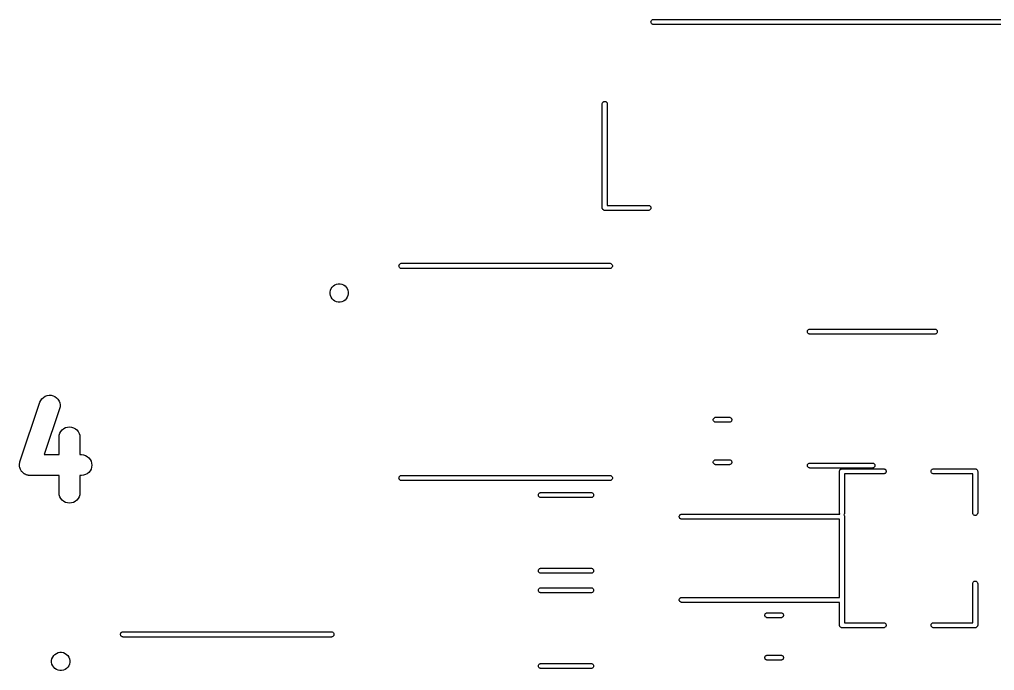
# Model space of a CAD drawing. Extents: x 119.7 to 160.2, y -109.8 to -62.8.
# Drawn here: x 119.82 to 143.24, y -78.43 to -62.77 of the extents above; entities that cross this region are included whole.
import ezdxf

# ---------------------------------------------------------------- set-up
doc = ezdxf.new("R2010")
doc.units = 0
doc.layers.add('BLACK', color=7, linetype='CONTINUOUS')

msp = doc.modelspace()

# ---------------------------------------------------------------- linework, layer by layer
at = {"layer": 'BLACK', "linetype": 'CONTINUOUS'}
for p, q in [((135.027, -62.7793), (135.038, -62.7759)), ((135.038, -62.7759), (135.047, -62.775)), ((135.047, -62.775), (144.933, -62.775)), ((134.99, -62.835), (134.991, -62.8232)), ((134.991, -62.8468), (134.99, -62.835)), ((134.991, -62.8232), (134.994, -62.8119)), ((134.994, -62.8581), (134.991, -62.8468)), ((134.994, -62.8119), (135, -62.8015)), ((135, -62.8685), (134.994, -62.8581)), ((135, -62.8015), (135.007, -62.7924)), ((135.007, -62.8776), (135, -62.8685)), ((135.007, -62.7924), (135.017, -62.7849)), ((135.017, -62.8851), (135.007, -62.8776)), ((135.017, -62.7849), (135.027, -62.7793)), ((135.027, -62.8907), (135.017, -62.8851)), ((135.038, -62.8941), (135.027, -62.8907)), ((135.047, -62.895), (135.038, -62.8941)), ((144.933, -62.895), (135.047, -62.895)), ((133.82, -64.8021), (133.821, -64.7932)), ((133.82, -67.302), (133.82, -64.8021)), ((133.821, -64.7932), (133.824, -64.7819)), ((133.824, -64.7819), (133.83, -64.7715)), ((133.83, -64.7715), (133.837, -64.7624)), ((133.837, -64.7624), (133.847, -64.7549)), ((133.847, -64.7549), (133.857, -64.7493)), ((133.857, -64.7493), (133.868, -64.7459)), ((133.868, -64.7459), (133.88, -64.7447)), ((133.88, -64.7447), (133.892, -64.7459)), ((133.892, -64.7459), (133.903, -64.7493)), ((133.903, -64.7493), (133.913, -64.7549)), ((133.913, -64.7549), (133.923, -64.7624)), ((133.923, -64.7624), (133.93, -64.7715)), ((133.93, -64.7715), (133.936, -64.7819)), ((133.936, -64.7819), (133.939, -64.7932)), ((133.939, -64.7932), (133.94, -64.8021)), ((133.94, -64.8021), (133.94, -67.245)), ((133.82, -67.305), (133.82, -67.302)), ((133.821, -67.3168), (133.82, -67.305)), ((133.824, -67.3281), (133.821, -67.3168)), ((133.83, -67.3385), (133.824, -67.3281)), ((133.837, -67.3476), (133.83, -67.3385)), ((133.847, -67.3551), (133.837, -67.3476)), ((133.857, -67.3607), (133.847, -67.3551)), ((133.868, -67.3641), (133.857, -67.3607)), ((133.877, -67.365), (133.868, -67.3641)), ((133.88, -67.3653), (133.877, -67.365)), ((133.877, -67.365), (133.877, -67.365)), ((133.883, -67.365), (133.88, -67.3653)), ((134.933, -67.365), (133.883, -67.365)), ((133.94, -67.245), (134.933, -67.245)), ((134.933, -67.245), (134.942, -67.2459)), ((134.942, -67.3641), (134.933, -67.365)), ((134.942, -67.2459), (134.953, -67.2493)), ((134.953, -67.3607), (134.942, -67.3641)), ((134.953, -67.2493), (134.963, -67.2549)), ((134.963, -67.3551), (134.953, -67.3607)), ((134.963, -67.2549), (134.973, -67.2624)), ((134.973, -67.3476), (134.963, -67.3551)), ((134.973, -67.2624), (134.98, -67.2715)), ((134.98, -67.3385), (134.973, -67.3476)), ((134.98, -67.2715), (134.986, -67.2819)), ((134.986, -67.3281), (134.98, -67.3385)), ((134.986, -67.2819), (134.989, -67.2932)), ((134.989, -67.3168), (134.986, -67.3281)), ((134.989, -67.2932), (134.99, -67.305)), ((134.99, -67.305), (134.989, -67.3168)), ((128.936, -68.7), (128.937, -68.6876)), ((128.937, -68.7124), (128.936, -68.7)), ((128.937, -68.6876), (128.941, -68.6756)), ((128.941, -68.7244), (128.937, -68.7124)), ((128.941, -68.6756), (128.947, -68.6646)), ((128.947, -68.7354), (128.941, -68.7244)), ((128.947, -68.6646), (128.955, -68.6549)), ((128.955, -68.7451), (128.947, -68.7354)), ((128.955, -68.6549), (128.965, -68.6469)), ((128.965, -68.7531), (128.955, -68.7451)), ((128.965, -68.6469), (128.976, -68.641)), ((128.976, -68.7589), (128.965, -68.7531)), ((128.976, -68.641), (128.988, -68.6374)), ((128.988, -68.7626), (128.976, -68.7589)), ((128.988, -68.6374), (128.997, -68.6365)), ((128.997, -68.7635), (128.988, -68.7626)), ((128.997, -68.6365), (134.003, -68.6365)), ((134.003, -68.7635), (128.997, -68.7635)), ((134.003, -68.6365), (134.012, -68.6374)), ((134.012, -68.7626), (134.003, -68.7635)), ((134.012, -68.6374), (134.024, -68.641)), ((134.024, -68.7589), (134.012, -68.7626)), ((134.024, -68.641), (134.035, -68.6469)), ((134.035, -68.7531), (134.024, -68.7589)), ((134.035, -68.6469), (134.045, -68.6549)), ((134.045, -68.7451), (134.035, -68.7531)), ((134.045, -68.6549), (134.053, -68.6646)), ((134.053, -68.7354), (134.045, -68.7451)), ((134.053, -68.6646), (134.059, -68.6756)), ((134.059, -68.7244), (134.053, -68.7354)), ((134.059, -68.6756), (134.063, -68.6876)), ((134.063, -68.7124), (134.059, -68.7244)), ((134.063, -68.6876), (134.064, -68.7)), ((134.064, -68.7), (134.063, -68.7124)), ((127.281, -69.3284), (127.289, -69.2861)), ((127.281, -69.3716), (127.281, -69.3284)), ((127.289, -69.2861), (127.306, -69.2463)), ((127.306, -69.2463), (127.33, -69.2104)), ((127.33, -69.2104), (127.36, -69.1799)), ((127.36, -69.1799), (127.396, -69.156)), ((127.396, -69.156), (127.436, -69.1395)), ((127.436, -69.1395), (127.478, -69.1311)), ((127.478, -69.1311), (127.522, -69.1311)), ((127.522, -69.1311), (127.564, -69.1395)), ((127.564, -69.1395), (127.604, -69.156)), ((127.604, -69.156), (127.64, -69.1799)), ((127.64, -69.1799), (127.67, -69.2104)), ((127.67, -69.2104), (127.694, -69.2463)), ((127.694, -69.2463), (127.711, -69.2861)), ((127.711, -69.2861), (127.719, -69.3284)), ((127.719, -69.3284), (127.719, -69.3716)), ((127.289, -69.4139), (127.281, -69.3716)), ((127.306, -69.4537), (127.289, -69.4139)), ((127.33, -69.4896), (127.306, -69.4537)), ((127.36, -69.5201), (127.33, -69.4896)), ((127.396, -69.544), (127.36, -69.5201)), ((127.436, -69.5605), (127.396, -69.544)), ((127.478, -69.5689), (127.436, -69.5605)), ((127.522, -69.5689), (127.478, -69.5689)), ((127.564, -69.5605), (127.522, -69.5689)), ((127.604, -69.544), (127.564, -69.5605)), ((127.64, -69.5201), (127.604, -69.544)), ((127.67, -69.4896), (127.64, -69.5201)), ((127.694, -69.4537), (127.67, -69.4896)), ((127.711, -69.4139), (127.694, -69.4537)), ((127.719, -69.3716), (127.711, -69.4139)), ((138.75, -70.28), (138.751, -70.2682)), ((138.751, -70.2682), (138.754, -70.2569)), ((138.754, -70.2569), (138.76, -70.2465)), ((138.76, -70.2465), (138.767, -70.2374)), ((138.767, -70.2374), (138.777, -70.2299)), ((138.777, -70.2299), (138.787, -70.2243)), ((138.787, -70.2243), (138.798, -70.2209)), ((138.798, -70.2209), (138.807, -70.22)), ((138.807, -70.22), (141.813, -70.22)), ((141.813, -70.22), (141.822, -70.2209)), ((141.822, -70.2209), (141.833, -70.2243)), ((141.833, -70.2243), (141.843, -70.2299)), ((141.843, -70.2299), (141.853, -70.2374)), ((141.853, -70.2374), (141.86, -70.2465)), ((141.86, -70.2465), (141.866, -70.2569)), ((141.866, -70.2569), (141.869, -70.2682)), ((141.869, -70.2682), (141.87, -70.28)), ((138.751, -70.2918), (138.75, -70.28)), ((138.754, -70.3031), (138.751, -70.2918)), ((138.76, -70.3135), (138.754, -70.3031)), ((138.767, -70.3226), (138.76, -70.3135)), ((138.777, -70.3301), (138.767, -70.3226)), ((138.787, -70.3357), (138.777, -70.3301)), ((138.798, -70.3391), (138.787, -70.3357)), ((138.807, -70.34), (138.798, -70.3391)), ((141.813, -70.34), (138.807, -70.34)), ((141.822, -70.3391), (141.813, -70.34)), ((141.833, -70.3357), (141.822, -70.3391)), ((141.843, -70.3301), (141.833, -70.3357)), ((141.853, -70.3226), (141.843, -70.3301)), ((141.86, -70.3135), (141.853, -70.3226)), ((141.866, -70.3031), (141.86, -70.3135)), ((141.869, -70.2918), (141.866, -70.3031)), ((141.87, -70.28), (141.869, -70.2918)), ((120.329, -71.9329), (120.358, -71.8934)), ((120.358, -71.8934), (120.394, -71.8603)), ((120.394, -71.8603), (120.435, -71.8348)), ((120.435, -71.8348), (120.481, -71.8178)), ((120.481, -71.8178), (120.529, -71.81)), ((120.529, -71.81), (120.578, -71.8117)), ((120.578, -71.8117), (120.625, -71.8229)), ((120.625, -71.8229), (120.67, -71.8431)), ((120.67, -71.8431), (120.71, -71.8715)), ((120.71, -71.8715), (120.743, -71.9071)), ((120.743, -71.9071), (120.769, -71.9485)), ((119.831, -73.409), (120.308, -71.9805)), ((120.308, -71.9805), (120.309, -71.9772)), ((120.309, -71.9772), (120.329, -71.9329)), ((120.782, -72.1386), (120.415, -73.2381)), ((120.769, -71.9485), (120.786, -71.9941)), ((120.793, -72.091), (120.782, -72.1386)), ((120.786, -71.9941), (120.794, -72.0422)), ((120.794, -72.0422), (120.793, -72.091)), ((136.488, -72.3882), (136.492, -72.3769)), ((136.492, -72.3769), (136.497, -72.3665)), ((136.497, -72.3665), (136.505, -72.3574)), ((136.505, -72.3574), (136.514, -72.3499)), ((136.514, -72.3499), (136.524, -72.3443)), ((136.524, -72.3443), (136.535, -72.3409)), ((136.535, -72.3409), (136.544, -72.34)), ((136.544, -72.34), (136.876, -72.34)), ((136.876, -72.34), (136.885, -72.3409)), ((136.885, -72.3409), (136.896, -72.3443)), ((136.896, -72.3443), (136.906, -72.3499)), ((136.906, -72.3499), (136.915, -72.3574)), ((136.915, -72.3574), (136.923, -72.3665)), ((136.923, -72.3665), (136.928, -72.3769)), ((136.928, -72.3769), (136.932, -72.3882)), ((120.846, -72.6428), (120.884, -72.6122)), ((120.884, -72.6122), (120.927, -72.5896)), ((120.927, -72.5896), (120.974, -72.5759)), ((120.974, -72.5759), (121.023, -72.5714)), ((121.023, -72.5714), (121.071, -72.5765)), ((121.071, -72.5765), (121.118, -72.591)), ((121.118, -72.591), (121.161, -72.6142)), ((121.161, -72.6142), (121.198, -72.6453)), ((136.487, -72.4), (136.488, -72.3882)), ((136.488, -72.4118), (136.487, -72.4)), ((136.492, -72.4231), (136.488, -72.4118)), ((136.497, -72.4335), (136.492, -72.4231)), ((136.505, -72.4426), (136.497, -72.4335)), ((136.514, -72.4501), (136.505, -72.4426)), ((136.524, -72.4557), (136.514, -72.4501)), ((136.535, -72.4591), (136.524, -72.4557)), ((136.544, -72.46), (136.535, -72.4591)), ((136.876, -72.46), (136.544, -72.46)), ((136.885, -72.4591), (136.876, -72.46)), ((136.896, -72.4557), (136.885, -72.4591)), ((136.906, -72.4501), (136.896, -72.4557)), ((136.915, -72.4426), (136.906, -72.4501)), ((136.923, -72.4335), (136.915, -72.4426)), ((136.928, -72.4231), (136.923, -72.4335)), ((136.932, -72.4118), (136.928, -72.4231)), ((136.932, -72.3882), (136.933, -72.4)), ((136.933, -72.4), (136.932, -72.4118)), ((120.771, -72.8179), (120.776, -72.7694)), ((120.771, -72.8214), (120.771, -72.8179)), ((120.771, -73.2381), (120.771, -72.8214)), ((120.776, -72.7694), (120.791, -72.7229)), ((120.791, -72.7229), (120.815, -72.6802)), ((120.815, -72.6802), (120.846, -72.6428)), ((121.198, -72.6453), (121.229, -72.6831)), ((121.229, -72.6831), (121.252, -72.7262)), ((121.252, -72.7262), (121.266, -72.7729)), ((121.266, -72.7729), (121.271, -72.8214)), ((121.271, -72.8214), (121.271, -73.2381)), ((120.415, -73.2381), (120.771, -73.2381)), ((121.271, -73.2381), (121.307, -73.2381)), ((121.307, -73.2381), (121.31, -73.2381)), ((121.31, -73.2381), (121.359, -73.2436)), ((121.359, -73.2436), (121.405, -73.2583)), ((121.405, -73.2583), (121.448, -73.2818)), ((121.448, -73.2818), (121.485, -73.3132)), ((121.485, -73.3132), (121.516, -73.3512)), ((119.819, -73.4864), (119.82, -73.4715)), ((119.819, -73.4958), (119.819, -73.4864)), ((119.819, -73.5054), (119.819, -73.4958)), ((119.822, -73.5201), (119.819, -73.5054)), ((119.82, -73.4715), (119.821, -73.4566)), ((119.821, -73.4566), (119.823, -73.4473)), ((119.823, -73.5349), (119.822, -73.5201)), ((119.823, -73.4473), (119.824, -73.4378)), ((119.826, -73.5441), (119.823, -73.5349)), ((119.824, -73.4378), (119.828, -73.4236)), ((119.827, -73.5535), (119.826, -73.5441)), ((119.828, -73.4236), (119.831, -73.409)), ((121.516, -73.3512), (121.538, -73.3944)), ((121.552, -73.5384), (121.537, -73.585)), ((121.538, -73.3944), (121.552, -73.4412)), ((121.552, -73.4412), (121.557, -73.4898)), ((121.557, -73.4898), (121.552, -73.5384)), ((136.487, -73.42), (136.488, -73.4082)), ((136.488, -73.4318), (136.487, -73.42)), ((136.488, -73.4082), (136.492, -73.3969)), ((136.492, -73.4431), (136.488, -73.4318)), ((136.492, -73.3969), (136.497, -73.3865)), ((136.497, -73.4535), (136.492, -73.4431)), ((136.497, -73.3865), (136.505, -73.3774)), ((136.505, -73.4626), (136.497, -73.4535)), ((136.505, -73.3774), (136.514, -73.3699)), ((136.514, -73.4701), (136.505, -73.4626)), ((136.514, -73.3699), (136.524, -73.3643)), ((136.524, -73.4757), (136.514, -73.4701)), ((136.524, -73.3643), (136.535, -73.3609)), ((136.535, -73.4791), (136.524, -73.4757)), ((136.535, -73.3609), (136.544, -73.36)), ((136.544, -73.48), (136.535, -73.4791)), ((136.544, -73.36), (136.876, -73.36)), ((136.876, -73.48), (136.544, -73.48)), ((136.876, -73.36), (136.885, -73.3609)), ((136.885, -73.4791), (136.876, -73.48)), ((136.885, -73.3609), (136.896, -73.3643)), ((136.896, -73.4757), (136.885, -73.4791)), ((136.896, -73.3643), (136.906, -73.3699)), ((136.906, -73.4701), (136.896, -73.4757)), ((136.906, -73.3699), (136.915, -73.3774)), ((136.915, -73.4626), (136.906, -73.4701)), ((136.915, -73.3774), (136.923, -73.3865)), ((136.923, -73.4535), (136.915, -73.4626)), ((136.923, -73.3865), (136.928, -73.3969)), ((136.928, -73.4431), (136.923, -73.4535)), ((136.928, -73.3969), (136.932, -73.4082)), ((136.932, -73.4318), (136.928, -73.4431)), ((136.932, -73.4082), (136.933, -73.42)), ((136.933, -73.42), (136.932, -73.4318)), ((138.75, -73.5), (138.751, -73.4882)), ((138.751, -73.5118), (138.75, -73.5)), ((138.751, -73.4882), (138.754, -73.4769)), ((138.754, -73.5231), (138.751, -73.5118)), ((138.754, -73.4769), (138.76, -73.4665)), ((138.76, -73.5335), (138.754, -73.5231)), ((138.76, -73.4665), (138.767, -73.4574)), ((138.767, -73.5426), (138.76, -73.5335)), ((138.767, -73.4574), (138.777, -73.4499)), ((138.777, -73.5501), (138.767, -73.5426)), ((138.777, -73.4499), (138.787, -73.4443)), ((138.787, -73.5557), (138.777, -73.5501)), ((138.787, -73.4443), (138.798, -73.4409)), ((138.798, -73.4409), (138.807, -73.44)), ((138.807, -73.44), (140.313, -73.44)), ((140.313, -73.44), (140.322, -73.4409)), ((140.322, -73.4409), (140.333, -73.4443)), ((140.333, -73.4443), (140.343, -73.4499)), ((140.343, -73.5501), (140.333, -73.5557)), ((140.343, -73.4499), (140.353, -73.4574)), ((140.353, -73.5426), (140.343, -73.5501)), ((140.353, -73.4574), (140.36, -73.4665)), ((140.36, -73.5335), (140.353, -73.5426)), ((140.36, -73.4665), (140.366, -73.4769)), ((140.366, -73.5231), (140.36, -73.5335)), ((140.366, -73.4769), (140.369, -73.4882)), ((140.369, -73.5118), (140.366, -73.5231)), ((140.369, -73.4882), (140.37, -73.5)), ((140.37, -73.5), (140.369, -73.5118)), ((119.833, -73.5674), (119.827, -73.5535)), ((119.837, -73.5817), (119.833, -73.5674)), ((119.841, -73.5902), (119.837, -73.5817)), ((119.845, -73.5991), (119.841, -73.5902)), ((119.852, -73.6118), (119.845, -73.5991)), ((119.859, -73.625), (119.852, -73.6118)), ((119.865, -73.6324), (119.859, -73.625)), ((119.87, -73.6405), (119.865, -73.6324)), ((119.881, -73.6514), (119.87, -73.6405)), ((119.89, -73.663), (119.881, -73.6514)), ((119.897, -73.6691), (119.89, -73.663)), ((119.904, -73.6761), (119.897, -73.6691)), ((119.916, -73.6848), (119.904, -73.6761)), ((119.927, -73.6944), (119.916, -73.6848)), ((119.936, -73.699), (119.927, -73.6944)), ((119.943, -73.7045), (119.936, -73.699)), ((119.957, -73.7107), (119.943, -73.7045)), ((119.97, -73.7179), (119.957, -73.7107)), ((119.979, -73.7208), (119.97, -73.7179)), ((119.988, -73.7247), (119.979, -73.7208)), ((120.002, -73.7281), (119.988, -73.7247)), ((120.017, -73.7326), (120.002, -73.7281)), ((120.026, -73.7337), (120.017, -73.7326)), ((120.035, -73.7359), (120.026, -73.7337)), ((120.05, -73.7364), (120.035, -73.7359)), ((120.065, -73.7381), (120.05, -73.7364)), ((120.069, -73.7381), (120.065, -73.7381)), ((120.771, -73.7381), (120.069, -73.7381)), ((120.771, -74.1548), (120.771, -73.7381)), ((121.307, -73.7381), (121.271, -73.7381)), ((121.271, -73.7381), (121.271, -74.1548)), ((121.355, -73.7333), (121.307, -73.7381)), ((121.402, -73.7192), (121.355, -73.7333)), ((121.445, -73.6963), (121.402, -73.7192)), ((121.483, -73.6655), (121.445, -73.6963)), ((121.514, -73.6279), (121.483, -73.6655)), ((121.537, -73.585), (121.514, -73.6279)), ((128.937, -73.7876), (128.941, -73.7756)), ((128.941, -73.7756), (128.947, -73.7646)), ((128.947, -73.7646), (128.955, -73.7549)), ((128.955, -73.7549), (128.965, -73.7469)), ((128.965, -73.7469), (128.976, -73.7411)), ((128.976, -73.7411), (128.988, -73.7374)), ((128.988, -73.7374), (128.997, -73.7365)), ((128.997, -73.7365), (134.003, -73.7365)), ((134.003, -73.7365), (134.012, -73.7374)), ((134.012, -73.7374), (134.024, -73.7411)), ((134.024, -73.7411), (134.035, -73.7469)), ((134.035, -73.7469), (134.045, -73.7549)), ((134.045, -73.7549), (134.053, -73.7646)), ((134.053, -73.7646), (134.059, -73.7756)), ((134.059, -73.7756), (134.063, -73.7876)), ((138.798, -73.5591), (138.787, -73.5557)), ((138.807, -73.56), (138.798, -73.5591)), ((140.313, -73.56), (138.807, -73.56)), ((139.52, -73.64), (139.521, -73.6282)), ((139.52, -73.643), (139.52, -73.64)), ((139.52, -74.6429), (139.52, -73.643)), ((139.521, -73.6282), (139.524, -73.6169)), ((139.524, -73.6169), (139.53, -73.6065)), ((139.53, -73.6065), (139.537, -73.5974)), ((139.537, -73.5974), (139.547, -73.5899)), ((139.547, -73.5899), (139.557, -73.5843)), ((139.557, -73.5843), (139.568, -73.5809)), ((139.568, -73.5809), (139.577, -73.58)), ((139.577, -73.58), (139.58, -73.5797)), ((139.577, -73.58), (139.577, -73.58)), ((139.58, -73.5797), (139.583, -73.58)), ((139.583, -73.58), (140.583, -73.58)), ((140.583, -73.7), (139.64, -73.7)), ((139.64, -73.7), (139.64, -74.6429)), ((140.322, -73.5591), (140.313, -73.56)), ((140.333, -73.5557), (140.322, -73.5591)), ((140.583, -73.58), (140.592, -73.5809)), ((140.592, -73.6991), (140.583, -73.7)), ((140.592, -73.5809), (140.603, -73.5843)), ((140.603, -73.6957), (140.592, -73.6991)), ((140.603, -73.5843), (140.613, -73.5899)), ((140.613, -73.6901), (140.603, -73.6957)), ((140.613, -73.5899), (140.623, -73.5974)), ((140.623, -73.6826), (140.613, -73.6901)), ((140.623, -73.5974), (140.63, -73.6065)), ((140.63, -73.6735), (140.623, -73.6826)), ((140.63, -73.6065), (140.636, -73.6169)), ((140.636, -73.6631), (140.63, -73.6735)), ((140.636, -73.6169), (140.639, -73.6282)), ((140.639, -73.6518), (140.636, -73.6631)), ((140.639, -73.6282), (140.64, -73.64)), ((140.64, -73.64), (140.639, -73.6518)), ((141.72, -73.64), (141.721, -73.6282)), ((141.721, -73.6518), (141.72, -73.64)), ((141.721, -73.6282), (141.724, -73.6169)), ((141.724, -73.6631), (141.721, -73.6518)), ((141.724, -73.6169), (141.73, -73.6065)), ((141.73, -73.6735), (141.724, -73.6631)), ((141.73, -73.6065), (141.737, -73.5974)), ((141.737, -73.6826), (141.73, -73.6735)), ((141.737, -73.5974), (141.747, -73.5899)), ((141.747, -73.6901), (141.737, -73.6826)), ((141.747, -73.5899), (141.757, -73.5843)), ((141.757, -73.6957), (141.747, -73.6901)), ((141.757, -73.5843), (141.768, -73.5809)), ((141.768, -73.6991), (141.757, -73.6957)), ((141.768, -73.5809), (141.777, -73.58)), ((141.777, -73.7), (141.768, -73.6991)), ((141.777, -73.58), (142.777, -73.58)), ((142.72, -73.7), (141.777, -73.7)), ((142.72, -74.6429), (142.72, -73.7)), ((142.777, -73.58), (142.78, -73.5797)), ((142.78, -73.5797), (142.783, -73.58)), ((142.783, -73.58), (142.783, -73.58)), ((142.783, -73.58), (142.792, -73.5809)), ((142.792, -73.5809), (142.803, -73.5843)), ((142.803, -73.5843), (142.813, -73.5899)), ((142.813, -73.5899), (142.823, -73.5974)), ((142.823, -73.5974), (142.83, -73.6065)), ((142.83, -73.6065), (142.836, -73.6169)), ((142.836, -73.6169), (142.839, -73.6282)), ((142.839, -73.6282), (142.84, -73.64)), ((142.84, -73.64), (142.84, -73.6429)), ((142.84, -73.6429), (142.84, -74.6429)), ((128.936, -73.8), (128.937, -73.7876)), ((128.937, -73.8124), (128.936, -73.8)), ((128.941, -73.8244), (128.937, -73.8124)), ((128.947, -73.8354), (128.941, -73.8244)), ((128.955, -73.8451), (128.947, -73.8354)), ((128.965, -73.8531), (128.955, -73.8451)), ((128.976, -73.8589), (128.965, -73.8531)), ((128.988, -73.8626), (128.976, -73.8589)), ((128.997, -73.8635), (128.988, -73.8626)), ((134.003, -73.8635), (128.997, -73.8635)), ((134.012, -73.8626), (134.003, -73.8635)), ((134.024, -73.8589), (134.012, -73.8626)), ((134.035, -73.8531), (134.024, -73.8589)), ((134.045, -73.8451), (134.035, -73.8531)), ((134.053, -73.8354), (134.045, -73.8451)), ((134.059, -73.8244), (134.053, -73.8354)), ((134.063, -73.8124), (134.059, -73.8244)), ((134.063, -73.7876), (134.064, -73.8)), ((134.064, -73.8), (134.063, -73.8124)), ((120.776, -74.2033), (120.771, -74.1548)), ((120.79, -74.25), (120.776, -74.2033)), ((120.813, -74.2931), (120.79, -74.25)), ((121.251, -74.2532), (121.227, -74.296)), ((121.265, -74.2067), (121.251, -74.2532)), ((121.271, -74.1583), (121.265, -74.2067)), ((121.271, -74.1548), (121.271, -74.1583)), ((132.288, -74.21), (132.289, -74.1982)), ((132.289, -74.2218), (132.288, -74.21)), ((132.289, -74.1982), (132.292, -74.1869)), ((132.292, -74.2331), (132.289, -74.2218)), ((132.292, -74.1869), (132.298, -74.1765)), ((132.298, -74.2435), (132.292, -74.2331)), ((132.298, -74.1765), (132.305, -74.1674)), ((132.305, -74.2526), (132.298, -74.2435)), ((132.305, -74.1674), (132.314, -74.1599)), ((132.314, -74.2601), (132.305, -74.2526)), ((132.314, -74.1599), (132.325, -74.1543)), ((132.325, -74.1543), (132.336, -74.1509)), ((132.336, -74.1509), (132.345, -74.15)), ((132.345, -74.15), (133.555, -74.15)), ((133.555, -74.15), (133.564, -74.1509)), ((133.564, -74.1509), (133.575, -74.1543)), ((133.575, -74.1543), (133.586, -74.1599)), ((133.586, -74.1599), (133.595, -74.1674)), ((133.595, -74.2526), (133.586, -74.2601)), ((133.595, -74.1674), (133.602, -74.1765)), ((133.602, -74.2435), (133.595, -74.2526)), ((133.602, -74.1765), (133.608, -74.1869)), ((133.608, -74.2331), (133.602, -74.2435)), ((133.608, -74.1869), (133.611, -74.1982)), ((133.611, -74.2218), (133.608, -74.2331)), ((133.611, -74.1982), (133.612, -74.21)), ((133.612, -74.21), (133.611, -74.2218)), ((120.844, -74.3309), (120.813, -74.2931)), ((120.881, -74.362), (120.844, -74.3309)), ((120.924, -74.3852), (120.881, -74.362)), ((120.971, -74.3997), (120.924, -74.3852)), ((121.019, -74.4048), (120.971, -74.3997)), ((121.068, -74.4003), (121.019, -74.4048)), ((121.115, -74.3866), (121.068, -74.4003)), ((121.158, -74.364), (121.115, -74.3866)), ((121.196, -74.3334), (121.158, -74.364)), ((121.227, -74.296), (121.196, -74.3334)), ((132.325, -74.2657), (132.314, -74.2601)), ((132.336, -74.2691), (132.325, -74.2657)), ((132.345, -74.27), (132.336, -74.2691)), ((133.555, -74.27), (132.345, -74.27)), ((133.564, -74.2691), (133.555, -74.27)), ((133.575, -74.2657), (133.564, -74.2691)), ((133.586, -74.2601), (133.575, -74.2657)), ((135.67, -74.73), (135.671, -74.7182)), ((135.671, -74.7182), (135.674, -74.7069)), ((135.674, -74.7069), (135.68, -74.6965)), ((135.68, -74.6965), (135.687, -74.6874)), ((135.687, -74.6874), (135.697, -74.6799)), ((135.697, -74.6799), (135.707, -74.6743)), ((135.707, -74.6743), (135.718, -74.6709)), ((135.718, -74.6709), (135.727, -74.67)), ((135.727, -74.67), (139.528, -74.67)), ((139.521, -74.6518), (139.52, -74.6429)), ((139.524, -74.6631), (139.521, -74.6518)), ((139.528, -74.67), (139.524, -74.6631)), ((139.623, -74.6826), (139.62, -74.685)), ((139.62, -74.685), (139.623, -74.6874)), ((139.63, -74.6735), (139.623, -74.6826)), ((139.623, -74.6874), (139.63, -74.6965)), ((139.636, -74.6631), (139.63, -74.6735)), ((139.63, -74.6965), (139.636, -74.7069)), ((139.639, -74.6518), (139.636, -74.6631)), ((139.636, -74.7069), (139.639, -74.7182)), ((139.64, -74.6429), (139.639, -74.6518)), ((139.639, -74.7182), (139.64, -74.73)), ((142.721, -74.6518), (142.72, -74.6429)), ((142.724, -74.6631), (142.721, -74.6518)), ((142.73, -74.6735), (142.724, -74.6631)), ((142.737, -74.6826), (142.73, -74.6735)), ((142.747, -74.6901), (142.737, -74.6826)), ((142.757, -74.6957), (142.747, -74.6901)), ((142.768, -74.6991), (142.757, -74.6957)), ((142.78, -74.7003), (142.768, -74.6991)), ((142.792, -74.6991), (142.78, -74.7003)), ((142.803, -74.6957), (142.792, -74.6991)), ((142.813, -74.6901), (142.803, -74.6957)), ((142.823, -74.6826), (142.813, -74.6901)), ((142.83, -74.6735), (142.823, -74.6826)), ((142.836, -74.6631), (142.83, -74.6735)), ((142.839, -74.6518), (142.836, -74.6631)), ((142.84, -74.6429), (142.839, -74.6518)), ((135.671, -74.7418), (135.67, -74.73)), ((135.674, -74.7531), (135.671, -74.7418)), ((135.68, -74.7635), (135.674, -74.7531)), ((135.687, -74.7726), (135.68, -74.7635)), ((135.697, -74.7801), (135.687, -74.7726)), ((135.707, -74.7857), (135.697, -74.7801)), ((135.718, -74.7891), (135.707, -74.7857)), ((135.727, -74.79), (135.718, -74.7891)), ((139.52, -74.79), (135.727, -74.79)), ((139.52, -76.67), (139.52, -74.79)), ((139.64, -74.73), (139.64, -74.7329)), ((139.64, -74.7329), (139.64, -76.7271)), ((132.288, -76.03), (132.289, -76.0182)), ((132.289, -76.0418), (132.288, -76.03)), ((132.289, -76.0182), (132.292, -76.0069)), ((132.292, -76.0531), (132.289, -76.0418)), ((132.292, -76.0069), (132.298, -75.9965)), ((132.298, -76.0635), (132.292, -76.0531)), ((132.298, -75.9965), (132.305, -75.9874)), ((132.305, -76.0726), (132.298, -76.0635)), ((132.305, -75.9874), (132.314, -75.9799)), ((132.314, -76.0801), (132.305, -76.0726)), ((132.314, -75.9799), (132.325, -75.9743)), ((132.325, -76.0857), (132.314, -76.0801)), ((132.325, -75.9743), (132.336, -75.9709)), ((132.336, -76.0891), (132.325, -76.0857)), ((132.336, -75.9709), (132.345, -75.97)), ((132.345, -76.09), (132.336, -76.0891)), ((132.345, -75.97), (133.555, -75.97)), ((133.555, -76.09), (132.345, -76.09)), ((133.555, -75.97), (133.564, -75.9709)), ((133.564, -76.0891), (133.555, -76.09)), ((133.564, -75.9709), (133.575, -75.9743)), ((133.575, -76.0857), (133.564, -76.0891)), ((133.575, -75.9743), (133.586, -75.9799)), ((133.586, -76.0801), (133.575, -76.0857)), ((133.586, -75.9799), (133.595, -75.9874)), ((133.595, -76.0726), (133.586, -76.0801)), ((133.595, -75.9874), (133.602, -75.9965)), ((133.602, -76.0635), (133.595, -76.0726)), ((133.602, -75.9965), (133.608, -76.0069)), ((133.608, -76.0531), (133.602, -76.0635)), ((133.608, -76.0069), (133.611, -76.0182)), ((133.611, -76.0418), (133.608, -76.0531)), ((133.611, -76.0182), (133.612, -76.03)), ((133.612, -76.03), (133.611, -76.0418)), ((142.72, -76.3371), (142.721, -76.3282)), ((142.72, -77.28), (142.72, -76.3371)), ((142.721, -76.3282), (142.724, -76.3169)), ((142.724, -76.3169), (142.73, -76.3065)), ((142.73, -76.3065), (142.737, -76.2974)), ((142.737, -76.2974), (142.747, -76.2899)), ((142.747, -76.2899), (142.757, -76.2843)), ((142.757, -76.2843), (142.768, -76.2809)), ((142.768, -76.2809), (142.78, -76.2797)), ((142.78, -76.2797), (142.792, -76.2809)), ((142.792, -76.2809), (142.803, -76.2843)), ((142.803, -76.2843), (142.813, -76.2899)), ((142.813, -76.2899), (142.823, -76.2974)), ((142.823, -76.2974), (142.83, -76.3065)), ((142.83, -76.3065), (142.836, -76.3169)), ((142.836, -76.3169), (142.839, -76.3282)), ((142.839, -76.3282), (142.84, -76.3371)), ((142.84, -76.3371), (142.84, -77.3371)), ((132.288, -76.5), (132.289, -76.4882)), ((132.289, -76.5118), (132.288, -76.5)), ((132.289, -76.4882), (132.292, -76.4769)), ((132.292, -76.5231), (132.289, -76.5118)), ((132.292, -76.4769), (132.298, -76.4665)), ((132.298, -76.5335), (132.292, -76.5231)), ((132.298, -76.4665), (132.305, -76.4574)), ((132.305, -76.5426), (132.298, -76.5335)), ((132.305, -76.4574), (132.314, -76.4499)), ((132.314, -76.5501), (132.305, -76.5426)), ((132.314, -76.4499), (132.325, -76.4443)), ((132.325, -76.5557), (132.314, -76.5501)), ((132.325, -76.4443), (132.336, -76.4409)), ((132.336, -76.5591), (132.325, -76.5557)), ((132.336, -76.4409), (132.345, -76.44)), ((132.345, -76.56), (132.336, -76.5591)), ((132.345, -76.44), (133.555, -76.44)), ((133.555, -76.56), (132.345, -76.56)), ((133.555, -76.44), (133.564, -76.4409)), ((133.564, -76.5591), (133.555, -76.56)), ((133.564, -76.4409), (133.575, -76.4443)), ((133.575, -76.5557), (133.564, -76.5591)), ((133.575, -76.4443), (133.586, -76.4499)), ((133.586, -76.5501), (133.575, -76.5557)), ((133.586, -76.4499), (133.595, -76.4574)), ((133.595, -76.5426), (133.586, -76.5501)), ((133.595, -76.4574), (133.602, -76.4665)), ((133.602, -76.5335), (133.595, -76.5426)), ((133.602, -76.4665), (133.608, -76.4769)), ((133.608, -76.5231), (133.602, -76.5335)), ((133.608, -76.4769), (133.611, -76.4882)), ((133.611, -76.5118), (133.608, -76.5231)), ((133.611, -76.4882), (133.612, -76.5)), ((133.612, -76.5), (133.611, -76.5118)), ((135.67, -76.73), (135.671, -76.7182)), ((135.671, -76.7418), (135.67, -76.73)), ((135.671, -76.7182), (135.674, -76.7069)), ((135.674, -76.7531), (135.671, -76.7418)), ((135.674, -76.7069), (135.68, -76.6965)), ((135.68, -76.7635), (135.674, -76.7531)), ((135.68, -76.6965), (135.687, -76.6874)), ((135.687, -76.7726), (135.68, -76.7635)), ((135.687, -76.6874), (135.697, -76.6799)), ((135.697, -76.7801), (135.687, -76.7726)), ((135.697, -76.6799), (135.707, -76.6743)), ((135.707, -76.7857), (135.697, -76.7801)), ((135.707, -76.6743), (135.718, -76.6709)), ((135.718, -76.7891), (135.707, -76.7857)), ((135.718, -76.6709), (135.727, -76.67)), ((135.727, -76.79), (135.718, -76.7891)), ((135.727, -76.67), (139.52, -76.67)), ((139.52, -76.79), (135.727, -76.79)), ((139.52, -77.3371), (139.52, -76.79)), ((139.64, -76.7271), (139.64, -76.73)), ((139.64, -76.73), (139.64, -76.7329)), ((139.64, -76.7329), (139.64, -77.28)), ((137.732, -77.0769), (137.737, -77.0665)), ((137.737, -77.0665), (137.745, -77.0574)), ((137.745, -77.0574), (137.754, -77.0499)), ((137.754, -77.0499), (137.764, -77.0443)), ((137.764, -77.0443), (137.775, -77.0409)), ((137.775, -77.0409), (137.784, -77.04)), ((137.784, -77.04), (138.116, -77.04)), ((138.116, -77.04), (138.125, -77.0409)), ((138.125, -77.0409), (138.136, -77.0443)), ((138.136, -77.0443), (138.146, -77.0499)), ((138.146, -77.0499), (138.155, -77.0574)), ((138.155, -77.0574), (138.163, -77.0665)), ((138.163, -77.0665), (138.168, -77.0769)), ((137.727, -77.1), (137.728, -77.0882)), ((137.728, -77.1118), (137.727, -77.1)), ((137.728, -77.0882), (137.732, -77.0769)), ((137.732, -77.1231), (137.728, -77.1118)), ((137.737, -77.1335), (137.732, -77.1231)), ((137.745, -77.1426), (137.737, -77.1335)), ((137.754, -77.1501), (137.745, -77.1426)), ((137.764, -77.1557), (137.754, -77.1501)), ((137.775, -77.1591), (137.764, -77.1557)), ((137.784, -77.16), (137.775, -77.1591)), ((138.116, -77.16), (137.784, -77.16)), ((138.125, -77.1591), (138.116, -77.16)), ((138.136, -77.1557), (138.125, -77.1591)), ((138.146, -77.1501), (138.136, -77.1557)), ((138.155, -77.1426), (138.146, -77.1501)), ((138.163, -77.1335), (138.155, -77.1426)), ((138.168, -77.1231), (138.163, -77.1335)), ((138.168, -77.0769), (138.172, -77.0882)), ((138.172, -77.1118), (138.168, -77.1231)), ((138.172, -77.0882), (138.173, -77.1)), ((138.173, -77.1), (138.172, -77.1118)), ((139.64, -77.28), (140.583, -77.28)), ((140.583, -77.28), (140.592, -77.2809)), ((140.592, -77.2809), (140.603, -77.2843)), ((140.603, -77.2843), (140.613, -77.2899)), ((140.613, -77.2899), (140.623, -77.2974)), ((140.623, -77.2974), (140.63, -77.3065)), ((141.73, -77.3065), (141.737, -77.2974)), ((141.737, -77.2974), (141.747, -77.2899)), ((141.747, -77.2899), (141.757, -77.2843)), ((141.757, -77.2843), (141.768, -77.2809)), ((141.768, -77.2809), (141.777, -77.28)), ((141.777, -77.28), (142.72, -77.28)), ((122.251, -77.5356), (122.257, -77.5246)), ((122.257, -77.5246), (122.265, -77.5149)), ((122.265, -77.5149), (122.275, -77.5069)), ((122.275, -77.5069), (122.286, -77.501)), ((122.286, -77.501), (122.298, -77.4974)), ((122.298, -77.4974), (122.307, -77.4965)), ((122.307, -77.4965), (127.313, -77.4965)), ((127.313, -77.4965), (127.322, -77.4974)), ((127.322, -77.4974), (127.334, -77.501)), ((127.334, -77.501), (127.345, -77.5069)), ((127.345, -77.5069), (127.355, -77.5149)), ((127.355, -77.5149), (127.363, -77.5246)), ((127.363, -77.5246), (127.369, -77.5356)), ((139.52, -77.34), (139.52, -77.3371)), ((139.521, -77.3518), (139.52, -77.34)), ((139.524, -77.3631), (139.521, -77.3518)), ((139.53, -77.3735), (139.524, -77.3631)), ((139.537, -77.3826), (139.53, -77.3735)), ((139.547, -77.3901), (139.537, -77.3826)), ((139.557, -77.3957), (139.547, -77.3901)), ((139.568, -77.3991), (139.557, -77.3957)), ((139.58, -77.4003), (139.568, -77.3991)), ((139.583, -77.4), (139.58, -77.4003)), ((140.583, -77.4), (139.583, -77.4)), ((140.592, -77.3991), (140.583, -77.4)), ((140.603, -77.3957), (140.592, -77.3991)), ((140.613, -77.3901), (140.603, -77.3957)), ((140.623, -77.3826), (140.613, -77.3901)), ((140.63, -77.3735), (140.623, -77.3826)), ((140.63, -77.3065), (140.636, -77.3169)), ((140.636, -77.3631), (140.63, -77.3735)), ((140.636, -77.3169), (140.639, -77.3282)), ((140.639, -77.3518), (140.636, -77.3631)), ((140.639, -77.3282), (140.64, -77.34)), ((140.64, -77.34), (140.639, -77.3518)), ((141.72, -77.34), (141.721, -77.3282)), ((141.721, -77.3518), (141.72, -77.34)), ((141.721, -77.3282), (141.724, -77.3169)), ((141.724, -77.3631), (141.721, -77.3518)), ((141.724, -77.3169), (141.73, -77.3065)), ((141.73, -77.3735), (141.724, -77.3631)), ((141.737, -77.3826), (141.73, -77.3735)), ((141.747, -77.3901), (141.737, -77.3826)), ((141.757, -77.3957), (141.747, -77.3901)), ((141.768, -77.3991), (141.757, -77.3957)), ((141.777, -77.4), (141.768, -77.3991)), ((142.777, -77.4), (141.777, -77.4)), ((142.78, -77.4003), (142.777, -77.4)), ((142.792, -77.3991), (142.78, -77.4003)), ((142.803, -77.3957), (142.792, -77.3991)), ((142.813, -77.3901), (142.803, -77.3957)), ((142.823, -77.3826), (142.813, -77.3901)), ((142.83, -77.3735), (142.823, -77.3826)), ((142.836, -77.3631), (142.83, -77.3735)), ((142.839, -77.3518), (142.836, -77.3631)), ((142.84, -77.3429), (142.839, -77.3518)), ((142.84, -77.3371), (142.84, -77.34)), ((142.84, -77.34), (142.84, -77.3429)), ((142.84, -77.3429), (142.84, -77.3429)), ((122.246, -77.56), (122.247, -77.5476)), ((122.247, -77.5724), (122.246, -77.56)), ((122.247, -77.5476), (122.251, -77.5356)), ((122.251, -77.5844), (122.247, -77.5724)), ((122.257, -77.5954), (122.251, -77.5844)), ((122.265, -77.6051), (122.257, -77.5954)), ((122.275, -77.6131), (122.265, -77.6051)), ((122.286, -77.6189), (122.275, -77.6131)), ((122.298, -77.6226), (122.286, -77.6189)), ((122.307, -77.6235), (122.298, -77.6226)), ((127.313, -77.6235), (122.307, -77.6235)), ((127.322, -77.6226), (127.313, -77.6235)), ((127.334, -77.6189), (127.322, -77.6226)), ((127.345, -77.6131), (127.334, -77.6189)), ((127.355, -77.6051), (127.345, -77.6131)), ((127.363, -77.5954), (127.355, -77.6051)), ((127.369, -77.5844), (127.363, -77.5954)), ((127.369, -77.5356), (127.373, -77.5476)), ((127.373, -77.5724), (127.369, -77.5844)), ((127.373, -77.5476), (127.374, -77.56)), ((127.374, -77.56), (127.373, -77.5724)), ((120.706, -78.016), (120.746, -77.9995)), ((120.746, -77.9995), (120.788, -77.9911)), ((120.788, -77.9911), (120.832, -77.9911)), ((120.832, -77.9911), (120.874, -77.9995)), ((120.874, -77.9995), (120.914, -78.016)), ((120.591, -78.1884), (120.599, -78.1461)), ((120.591, -78.2316), (120.591, -78.1884)), ((120.599, -78.2739), (120.591, -78.2316)), ((120.599, -78.1461), (120.616, -78.1063)), ((120.616, -78.1063), (120.64, -78.0704)), ((120.64, -78.0704), (120.67, -78.0399)), ((120.67, -78.0399), (120.706, -78.016)), ((120.914, -78.016), (120.95, -78.0399)), ((120.95, -78.0399), (120.98, -78.0704)), ((120.98, -78.0704), (121.004, -78.1063)), ((121.004, -78.1063), (121.021, -78.1461)), ((121.021, -78.1461), (121.029, -78.1884)), ((121.029, -78.2316), (121.021, -78.2739)), ((121.029, -78.1884), (121.029, -78.2316)), ((137.727, -78.12), (137.728, -78.1082)), ((137.728, -78.1318), (137.727, -78.12)), ((137.728, -78.1082), (137.732, -78.0969)), ((137.732, -78.1431), (137.728, -78.1318)), ((137.732, -78.0969), (137.737, -78.0865)), ((137.737, -78.1535), (137.732, -78.1431)), ((137.737, -78.0865), (137.745, -78.0774)), ((137.745, -78.1626), (137.737, -78.1535)), ((137.745, -78.0774), (137.754, -78.0699)), ((137.754, -78.1701), (137.745, -78.1626)), ((137.754, -78.0699), (137.764, -78.0643)), ((137.764, -78.1757), (137.754, -78.1701)), ((137.764, -78.0643), (137.775, -78.0609)), ((137.775, -78.1791), (137.764, -78.1757)), ((137.775, -78.0609), (137.784, -78.06)), ((137.784, -78.18), (137.775, -78.1791)), ((137.784, -78.06), (138.116, -78.06)), ((138.116, -78.18), (137.784, -78.18)), ((138.116, -78.06), (138.125, -78.0609)), ((138.125, -78.1791), (138.116, -78.18)), ((138.125, -78.0609), (138.136, -78.0643)), ((138.136, -78.1757), (138.125, -78.1791)), ((138.136, -78.0643), (138.146, -78.0699)), ((138.146, -78.1701), (138.136, -78.1757)), ((138.146, -78.0699), (138.155, -78.0774)), ((138.155, -78.1626), (138.146, -78.1701)), ((138.155, -78.0774), (138.163, -78.0865)), ((138.163, -78.1535), (138.155, -78.1626)), ((138.163, -78.0865), (138.168, -78.0969)), ((138.168, -78.1431), (138.163, -78.1535)), ((138.168, -78.0969), (138.172, -78.1082)), ((138.172, -78.1318), (138.168, -78.1431)), ((138.172, -78.1082), (138.173, -78.12)), ((138.173, -78.12), (138.172, -78.1318)), ((120.616, -78.3137), (120.599, -78.2739)), ((120.64, -78.3496), (120.616, -78.3137)), ((120.67, -78.3801), (120.64, -78.3496)), ((120.706, -78.404), (120.67, -78.3801)), ((120.746, -78.4205), (120.706, -78.404)), ((120.788, -78.4289), (120.746, -78.4205)), ((120.832, -78.4289), (120.788, -78.4289)), ((120.874, -78.4205), (120.832, -78.4289)), ((120.914, -78.404), (120.874, -78.4205)), ((120.95, -78.3801), (120.914, -78.404)), ((120.98, -78.3496), (120.95, -78.3801)), ((121.004, -78.3137), (120.98, -78.3496)), ((121.021, -78.2739), (121.004, -78.3137)), ((132.288, -78.32), (132.289, -78.3082)), ((132.289, -78.3318), (132.288, -78.32)), ((132.289, -78.3082), (132.292, -78.2969)), ((132.292, -78.3431), (132.289, -78.3318)), ((132.292, -78.2969), (132.298, -78.2865)), ((132.298, -78.3535), (132.292, -78.3431)), ((132.298, -78.2865), (132.305, -78.2774)), ((132.305, -78.3626), (132.298, -78.3535)), ((132.305, -78.2774), (132.314, -78.2699)), ((132.314, -78.3701), (132.305, -78.3626)), ((132.314, -78.2699), (132.325, -78.2643)), ((132.325, -78.3757), (132.314, -78.3701)), ((132.325, -78.2643), (132.336, -78.2609)), ((132.336, -78.3791), (132.325, -78.3757)), ((132.336, -78.2609), (132.345, -78.26)), ((132.345, -78.38), (132.336, -78.3791)), ((132.345, -78.26), (133.555, -78.26)), ((133.555, -78.38), (132.345, -78.38)), ((133.555, -78.26), (133.564, -78.2609)), ((133.564, -78.3791), (133.555, -78.38)), ((133.564, -78.2609), (133.575, -78.2643)), ((133.575, -78.3757), (133.564, -78.3791)), ((133.575, -78.2643), (133.586, -78.2699)), ((133.586, -78.3701), (133.575, -78.3757)), ((133.586, -78.2699), (133.595, -78.2774)), ((133.595, -78.3626), (133.586, -78.3701)), ((133.595, -78.2774), (133.602, -78.2865)), ((133.602, -78.3535), (133.595, -78.3626)), ((133.602, -78.2865), (133.608, -78.2969)), ((133.608, -78.3431), (133.602, -78.3535)), ((133.608, -78.2969), (133.611, -78.3082)), ((133.611, -78.3318), (133.608, -78.3431)), ((133.611, -78.3082), (133.612, -78.32)), ((133.612, -78.32), (133.611, -78.3318))]:
    msp.add_line(p, q, dxfattribs=at)

doc.saveas('drawing.dxf')
